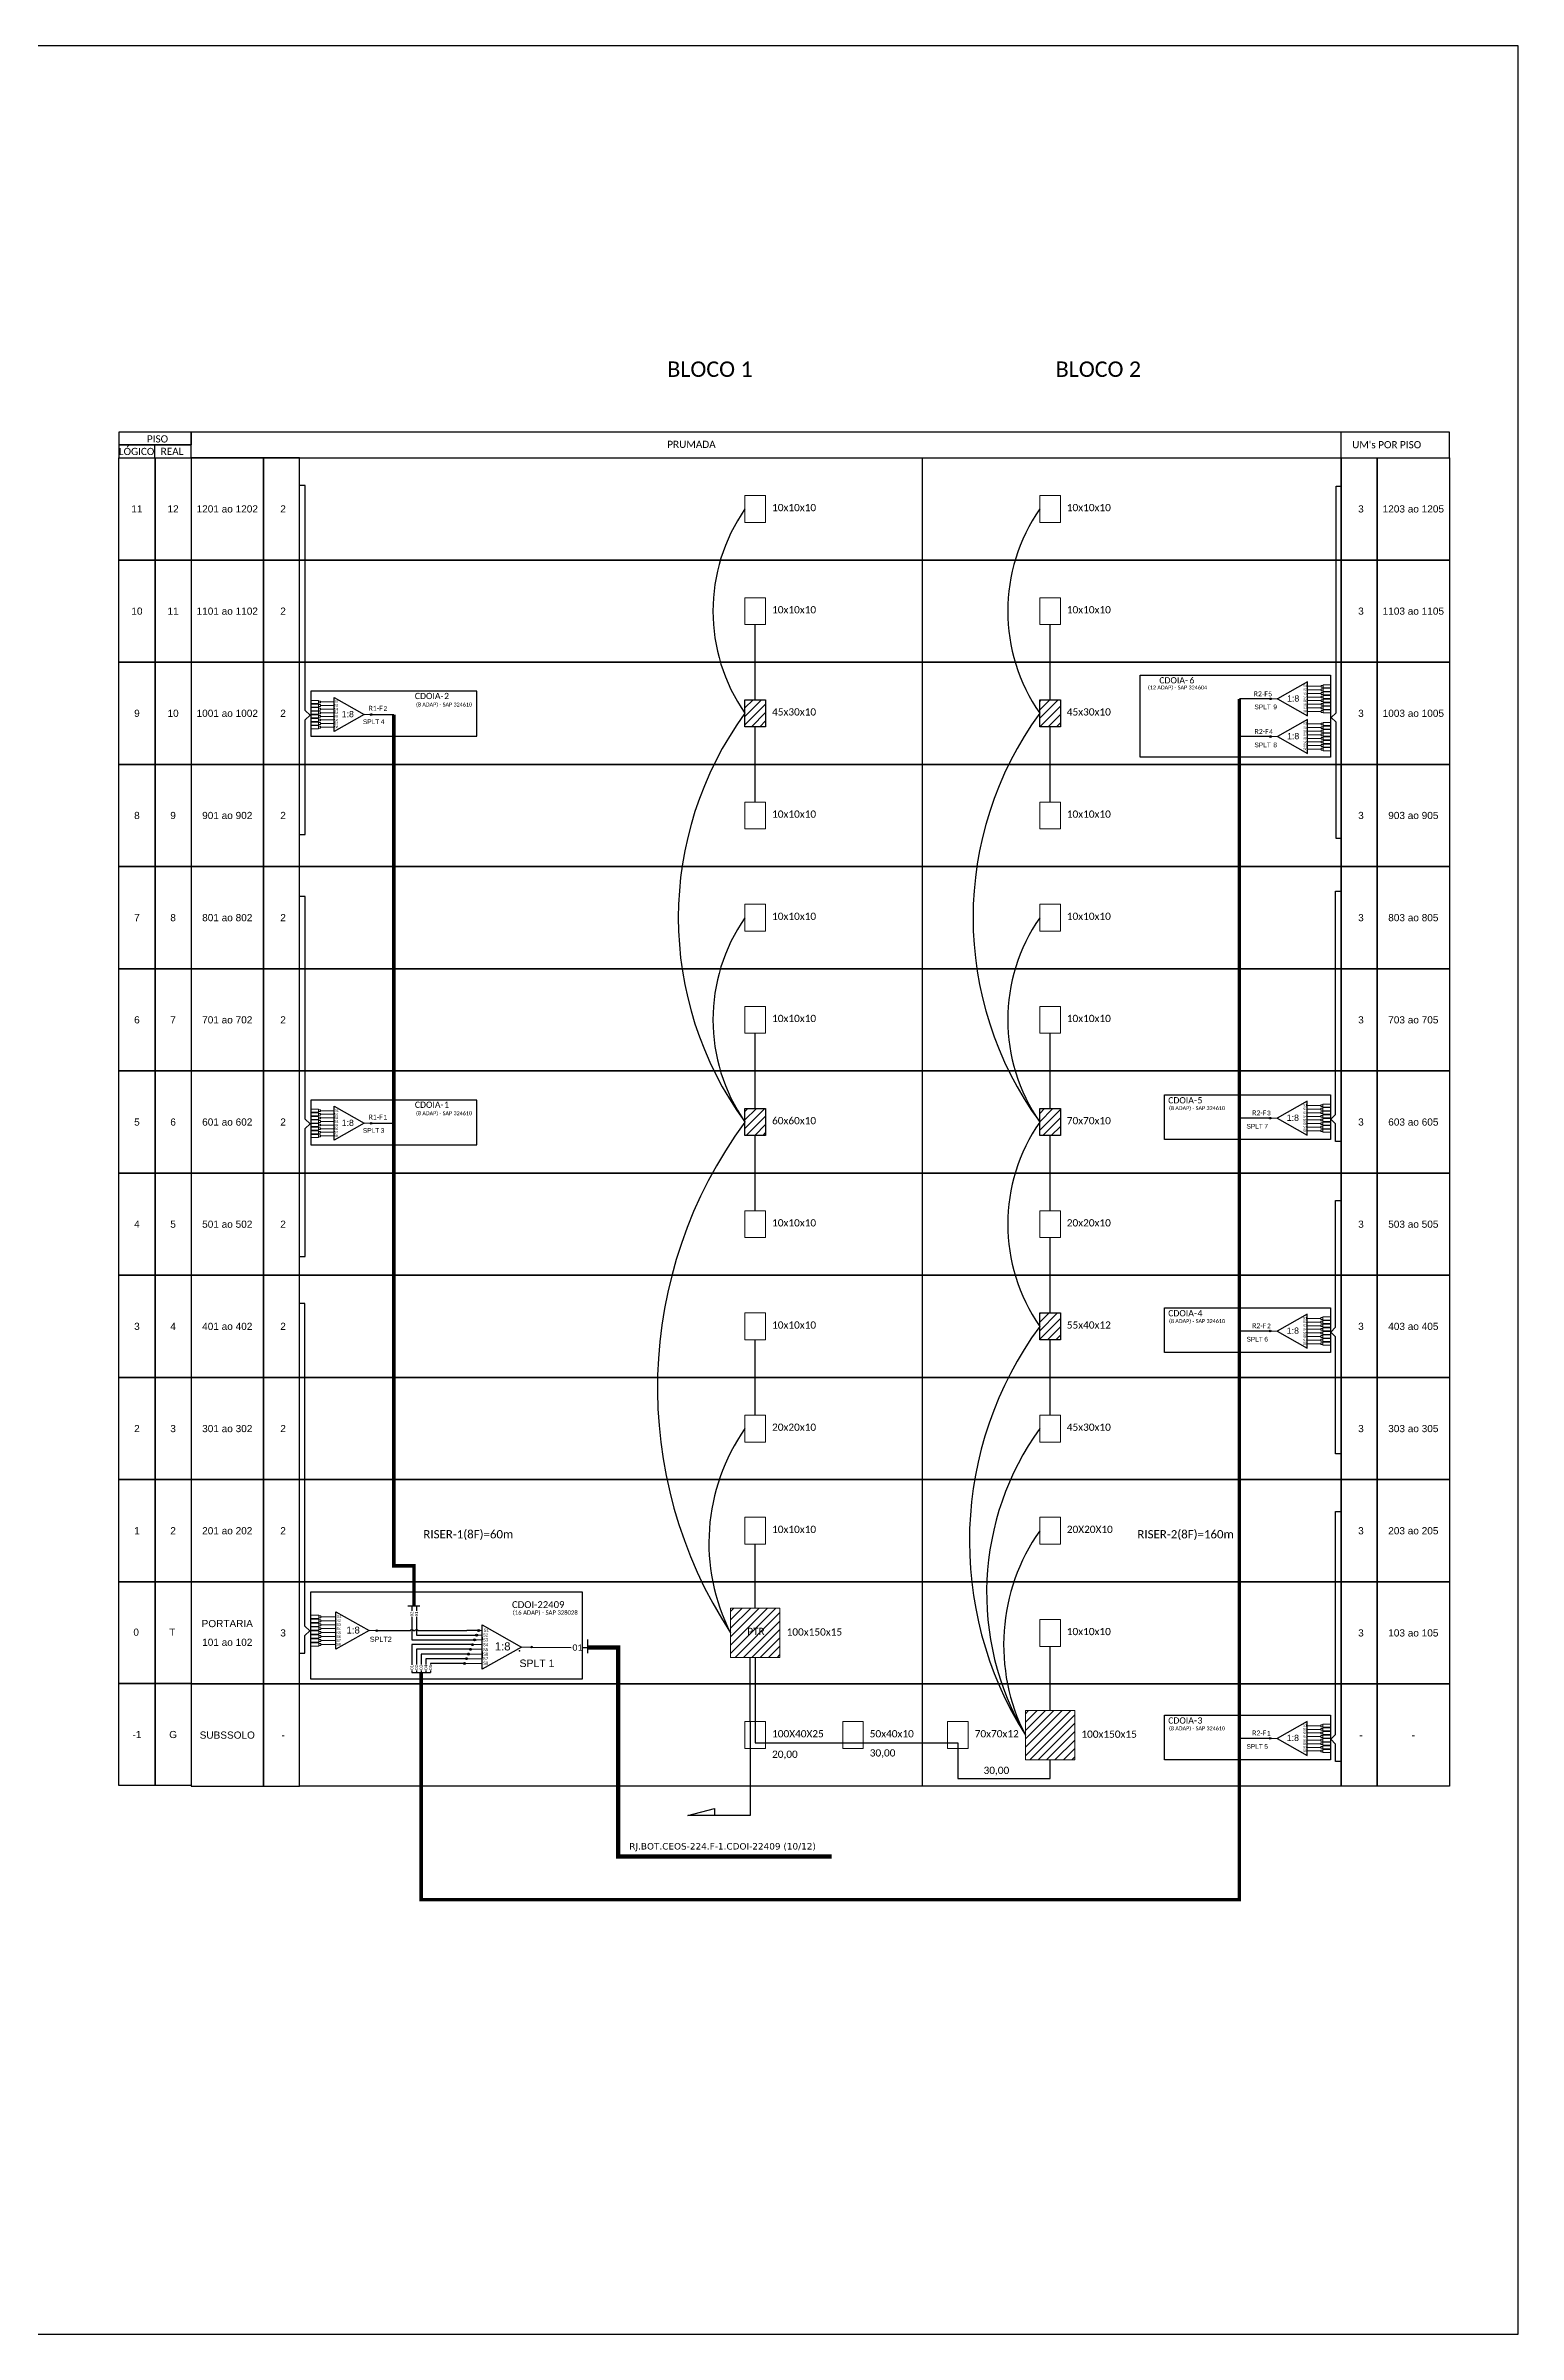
# Model space of a CAD drawing. Extents: x -89 to 749, y 705 to 1299.
# Drawn here: x 367 to 749, y 705 to 1299 of the extents above; entities that cross this region are included whole.
import ezdxf
from ezdxf.enums import TextEntityAlignment as Align

# ---------------------------------------------------------------- set-up
doc = ezdxf.new("R2010")
doc.units = 0
doc.layers.add('CABO OPTICO EXISTENTE', color=5, linetype='Continuous')
doc.styles.add('ARIAL', font='arial.ttf')
doc.styles.add('siredit', font='verdana.ttf')
doc.styles.add('WMF-Calibri0', font='calibri.ttf')
pattern_1 = [(45, (-366.194, 133.7837), (-1.0911011, 1.0911011), [])]
pattern_2 = [(45, (-389.6084, 133.7837), (-1.0911011, 1.0911011), [])]

# ---------------------------------------------------------------- blocks, each defined once
blk = doc.blocks.new('SPLT_1-8_SC-APC')
at = {"color": 1}
blk.add_lwpolyline([(-7.37, -2.1), (-17.04, -7.55), (-7.37, -13), (-7.37, -2.1)], dxfattribs=at)
at = {"color": 3, "lineweight": 0}
for points in [[(-2.99, -3.51), (-7.37, -3.51)], [(-7.37, -4.66), (-2.99, -4.66)], [(-7.37, -5.82), (-2.99, -5.82)], [(-7.37, -6.97), (-2.99, -6.97)], [(-2.41, -3.02), (-2.41, -4)], [(-2.41, -3.02), (0, -3.02)], [(-2.41, -4), (0, -4)], [(-2.41, -4.17), (-2.41, -5.16)], [(-2.41, -4.17), (0, -4.17)], [(-2.41, -5.16), (0, -5.16)], [(-2.41, -5.32), (-2.41, -6.31)], [(-2.41, -5.32), (0, -5.32)], [(-2.41, -6.31), (0, -6.31)], [(-2.41, -6.48), (-2.41, -7.46)], [(-2.41, -6.48), (0, -6.48)], [(-7.37, -8.12), (-2.99, -8.12)], [(-7.37, -9.28), (-2.99, -9.28)], [(-7.37, -10.43), (-2.99, -10.43)], [(-7.37, -11.58), (-2.99, -11.58)], [(-2.41, -7.46), (0, -7.46)], [(-2.41, -7.63), (-2.41, -8.62)], [(-2.41, -7.63), (0, -7.63)], [(-2.41, -8.62), (0, -8.62)], [(-2.41, -8.78), (-2.41, -9.77)], [(-2.41, -8.78), (0, -8.78)], [(-2.41, -9.77), (0, -9.77)], [(-2.41, -9.94), (-2.41, -10.92)], [(-2.41, -9.94), (0, -9.94)], [(-2.41, -10.92), (0, -10.92)], [(-2.41, -11.09), (-2.41, -12.08)], [(-2.41, -11.09), (0, -11.09)], [(-2.41, -12.08), (0, -12.08)]]:
    blk.add_lwpolyline(points, dxfattribs=at)
for points in [[(-2.99, -3.22), (-2.41, -3.22), (-2.41, -3.8), (-2.99, -3.8)], [(-2.99, -4.38), (-2.41, -4.38), (-2.41, -4.95), (-2.99, -4.95)], [(-2.99, -5.53), (-2.41, -5.53), (-2.41, -6.1), (-2.99, -6.1)], [(-2.99, -6.68), (-2.41, -6.68), (-2.41, -7.26), (-2.99, -7.26)], [(-2.99, -7.84), (-2.41, -7.84), (-2.41, -8.41), (-2.99, -8.41)], [(-2.99, -8.99), (-2.41, -8.99), (-2.41, -9.56), (-2.99, -9.56)], [(-2.99, -10.14), (-2.41, -10.14), (-2.41, -10.72), (-2.99, -10.72)], [(-2.99, -11.3), (-2.41, -11.3), (-2.41, -11.87), (-2.99, -11.87)]]:
    blk.add_lwpolyline(points, close=True, dxfattribs=at)
at = {"color": 1, "lineweight": 0}
blk.add_lwpolyline([(-17.04, -7.55), (-19.26, -7.55)], dxfattribs=at)
at = {"color": 1, "style": 'ARIAL'}
for s, height, p in [('1:8', 2, (-13.91, -8.4)), ('S1', 0.75, (-8.74, -3.78)), ('S2', 0.75, (-8.74, -4.97)), ('S3', 0.75, (-8.74, -6.18)), ('S4', 0.75, (-8.74, -7.36)), ('S5', 0.75, (-8.74, -8.57)), ('S6', 0.75, (-8.74, -9.69)), ('S7', 0.75, (-8.74, -10.78)), ('S8', 0.75, (-8.74, -11.9))]:
    blk.add_text(s, height=height, dxfattribs=at).set_placement(p)

msp = doc.modelspace()

# ---------------------------------------------------------------- hatches: boundary and pattern name
h = msp.add_hatch()
h.set_pattern_fill('ANSI31', color=1, scale=0.486)
h.set_pattern_definition(pattern_1)
h.paths.add_polyline_path([(551.28, 1129.25), (548.6, 1129.25), (548.6, 1122.27), (553.96, 1122.27), (553.96, 1129.25)])
h = msp.add_hatch()
h.set_pattern_fill('ANSI31', color=1, scale=0.486)
h.set_pattern_definition(pattern_2)
h.paths.add_polyline_path([(627.76, 1129.25), (625.08, 1129.25), (625.08, 1122.27), (630.44, 1122.27), (630.44, 1129.25)])
h = msp.add_hatch(color=3)
h.dxf.hatch_style = 1
edge = h.paths.add_edge_path()
edge.add_arc((684.95, 1129.51), 0.208, 0, 360)
h = msp.add_hatch(color=3)
h.dxf.hatch_style = 1
edge = h.paths.add_edge_path()
edge.add_arc((451.59, 1125.43), 0.208, 0, 360)
h = msp.add_hatch(color=3)
h.dxf.hatch_style = 1
edge = h.paths.add_edge_path()
edge.add_arc((684.95, 1119.72), 0.208, 0, 360)
h = msp.add_hatch()
h.set_pattern_fill('ANSI31', color=1, scale=0.486)
h.set_pattern_definition(pattern_1)
h.paths.add_polyline_path([(551.28, 1023.16), (548.6, 1023.16), (548.6, 1016.18), (553.96, 1016.18), (553.96, 1023.16)])
h = msp.add_hatch()
h.set_pattern_fill('ANSI31', color=1, scale=0.486)
h.set_pattern_definition(pattern_2)
h.paths.add_polyline_path([(627.76, 1023.16), (625.08, 1023.16), (625.08, 1016.18), (630.44, 1016.18), (630.44, 1023.16)])
h = msp.add_hatch(color=3)
h.dxf.hatch_style = 1
edge = h.paths.add_edge_path()
edge.add_arc((451.59, 1019.34), 0.208, 0, 360)
h = msp.add_hatch(color=3)
h.dxf.hatch_style = 1
edge = h.paths.add_edge_path()
edge.add_arc((684.87, 1020.67), 0.208, 0, 360)
h = msp.add_hatch()
h.set_pattern_fill('ANSI31', color=1, scale=0.486)
h.paths.add_polyline_path([(627.76, 970.12), (625.08, 970.12), (625.08, 963.13), (630.44, 963.13), (630.44, 970.12)])
h = msp.add_hatch(color=3)
h.dxf.hatch_style = 1
edge = h.paths.add_edge_path()
edge.add_arc((684.87, 965.4), 0.208, 0, 360)
h = msp.add_hatch()
h.set_pattern_fill('ANSI31', color=1, scale=0.486)
h.set_pattern_definition([(45, (-120.8756, 3057.1777), (-1.0911011, 1.0911011), [])])
h.paths.add_polyline_path([(557.68, 893.46), (544.88, 893.46), (544.88, 880.66), (557.68, 880.66)])
h.paths.add_polyline_path([(548.71, 886.03), (554.23, 886.03), (554.23, 888.84), (548.71, 888.84)], flags=24)
h = msp.add_hatch(color=3)
h.dxf.hatch_style = 1
edge = h.paths.add_edge_path()
edge.add_arc((453.03, 887.65), 0.228, -180, 180, ccw=False)
h = msp.add_hatch(color=3)
h.dxf.hatch_style = 1
h.paths.add_polyline_path([(478.18, 885.23, -1), (478.69, 885.23, -1)])
h = msp.add_hatch(color=3)
h.dxf.hatch_style = 1
h.paths.add_polyline_path([(478.71, 886.44, -1), (479.22, 886.44, -1)])
h = msp.add_hatch(color=3)
h.dxf.hatch_style = 1
h.paths.add_polyline_path([(479.24, 887.65, -1), (479.75, 887.65, -1)])
h = msp.add_hatch(color=3)
h.dxf.hatch_style = 1
h.paths.add_polyline_path([(475.55, 879.15, -1), (476.06, 879.15, -1)])
h = msp.add_hatch(color=3)
h.dxf.hatch_style = 1
h.paths.add_polyline_path([(476.08, 880.37, -1), (476.59, 880.37, -1)])
h = msp.add_hatch(color=3)
h.dxf.hatch_style = 1
h.paths.add_polyline_path([(476.61, 881.58, -1), (477.11, 881.58, -1)])
h = msp.add_hatch(color=3)
h.dxf.hatch_style = 1
h.paths.add_polyline_path([(477.13, 882.8, -1), (477.64, 882.8, -1)])
h = msp.add_hatch(color=3)
h.dxf.hatch_style = 1
h.paths.add_polyline_path([(477.66, 884.01, -1), (478.17, 884.01, -1)])
h = msp.add_hatch(color=3)
h.dxf.hatch_style = 1
edge = h.paths.add_edge_path()
edge.add_arc((493.27, 883.39), 0.332, -180, 180, ccw=False)
h = msp.add_hatch()
h.set_pattern_fill('ANSI31', color=1, scale=0.486)
h.set_pattern_definition([(45, (-44.3959, 3030.6553), (-1.0911011, 1.0911011), [])])
h.paths.add_polyline_path([(634.16, 866.94), (621.36, 866.94), (621.36, 854.13), (634.16, 854.13)])
h.paths.add_polyline_path([(625.19, 862.32), (630.71, 862.32), (630.71, 862.32), (625.19, 862.32)], flags=9)
h = msp.add_hatch(color=3)
h.dxf.hatch_style = 1
edge = h.paths.add_edge_path()
edge.add_arc((684.87, 859.69), 0.208, 0, 360)

# ---------------------------------------------------------------- linework, layer by layer
at = {"color": 5}
for p, q in [((464.27, 893.96), (461.14, 893.96)), ((479.49, 887.65), (476.46, 887.65))]:
    msp.add_line(p, q, dxfattribs=at)
for points in [[(-89.32, 705.02), (749.25, 705.02), (749.25, 1299.02), (-89.32, 1299.02), (-89.32, 705.02)], [(395.48, 1192.07), (395.48, 1195.4)], [(404.86, 1192.07), (731.4, 1192.07), (731.4, 1198.73), (404.86, 1198.73), (404.86, 1198.73), (404.86, 1195.4)], [(703.28, 1192.07), (703.28, 1198.73)], [(594.63, 847.27), (594.63, 1192.07)], [(480.37, 885.98), (480.37, 885.26)]]:
    msp.add_lwpolyline(points)
for points in [[(386.11, 1195.4), (404.86, 1195.4), (404.86, 1198.73), (386.11, 1198.73)], [(386.11, 1192.07), (404.86, 1192.07), (404.86, 1195.4), (386.11, 1195.4)], [(386.14, 1192.07), (395.51, 1192.07), (395.51, 1165.54), (386.14, 1165.54)], [(395.51, 1192.07), (404.88, 1192.07), (404.88, 1165.54), (395.51, 1165.54)], [(423.63, 1192.07), (404.88, 1192.07), (404.88, 1165.54), (423.63, 1165.54)], [(433.01, 1192.07), (423.63, 1192.07), (423.63, 1165.54), (433.01, 1165.54)], [(433.01, 1192.07), (703.28, 1192.07), (703.28, 1165.54), (433.01, 1165.54)], [(703.28, 1192.07), (712.65, 1192.07), (712.65, 1165.54), (703.28, 1165.54)], [(712.65, 1192.07), (731.4, 1192.07), (731.4, 1165.54), (712.65, 1165.54)], [(386.14, 1165.54), (395.51, 1165.54), (395.51, 1139.02), (386.14, 1139.02)], [(395.51, 1165.54), (404.88, 1165.54), (404.88, 1139.02), (395.51, 1139.02)], [(423.63, 1165.54), (404.88, 1165.54), (404.88, 1139.02), (423.63, 1139.02)], [(433.01, 1165.54), (423.63, 1165.54), (423.63, 1139.02), (433.01, 1139.02)], [(433.01, 1165.54), (703.28, 1165.54), (703.28, 1139.02), (433.01, 1139.02)], [(703.28, 1165.54), (712.65, 1165.54), (712.65, 1139.02), (703.28, 1139.02)], [(712.65, 1165.54), (731.4, 1165.54), (731.4, 1139.02), (712.65, 1139.02)], [(386.14, 1139.02), (395.51, 1139.02), (395.51, 1112.5), (386.14, 1112.5)], [(395.51, 1139.02), (404.88, 1139.02), (404.88, 1112.5), (395.51, 1112.5)], [(423.63, 1139.02), (404.88, 1139.02), (404.88, 1112.5), (423.63, 1112.5)], [(433.01, 1139.02), (423.63, 1139.02), (423.63, 1112.5), (433.01, 1112.5)], [(433.01, 1139.02), (703.28, 1139.02), (703.28, 1112.5), (433.01, 1112.5)], [(703.28, 1139.02), (712.65, 1139.02), (712.65, 1112.5), (703.28, 1112.5)], [(712.65, 1139.02), (731.4, 1139.02), (731.4, 1112.5), (712.65, 1112.5)], [(386.14, 1112.5), (395.51, 1112.5), (395.51, 1085.98), (386.14, 1085.98)], [(395.51, 1112.5), (404.88, 1112.5), (404.88, 1085.98), (395.51, 1085.98)], [(423.63, 1112.5), (404.88, 1112.5), (404.88, 1085.98), (423.63, 1085.98)], [(433.01, 1112.5), (423.63, 1112.5), (423.63, 1085.98), (433.01, 1085.98)], [(433.01, 1112.5), (703.28, 1112.5), (703.28, 1085.98), (433.01, 1085.98)], [(703.28, 1112.5), (712.65, 1112.5), (712.65, 1085.98), (703.28, 1085.98)], [(712.65, 1112.5), (731.4, 1112.5), (731.4, 1085.98), (712.65, 1085.98)], [(386.14, 1085.98), (395.51, 1085.98), (395.51, 1059.45), (386.14, 1059.45)], [(395.51, 1085.98), (404.88, 1085.98), (404.88, 1059.45), (395.51, 1059.45)], [(423.63, 1085.98), (404.88, 1085.98), (404.88, 1059.45), (423.63, 1059.45)], [(433.01, 1085.98), (423.63, 1085.98), (423.63, 1059.45), (433.01, 1059.45)], [(433.01, 1085.98), (703.28, 1085.98), (703.28, 1059.45), (433.01, 1059.45)], [(703.28, 1085.98), (712.65, 1085.98), (712.65, 1059.45), (703.28, 1059.45)], [(712.65, 1085.98), (731.4, 1085.98), (731.4, 1059.45), (712.65, 1059.45)], [(386.14, 1059.45), (395.51, 1059.45), (395.51, 1032.93), (386.14, 1032.93)], [(395.51, 1059.45), (404.88, 1059.45), (404.88, 1032.93), (395.51, 1032.93)], [(423.63, 1059.45), (404.88, 1059.45), (404.88, 1032.93), (423.63, 1032.93)], [(433.01, 1059.45), (423.63, 1059.45), (423.63, 1032.93), (433.01, 1032.93)], [(433.01, 1059.45), (703.28, 1059.45), (703.28, 1032.93), (433.01, 1032.93)], [(703.28, 1059.45), (712.65, 1059.45), (712.65, 1032.93), (703.28, 1032.93)], [(712.65, 1059.45), (731.4, 1059.45), (731.4, 1032.93), (712.65, 1032.93)], [(386.14, 1032.93), (395.51, 1032.93), (395.51, 1006.41), (386.14, 1006.41)], [(395.51, 1032.93), (404.88, 1032.93), (404.88, 1006.41), (395.51, 1006.41)], [(423.63, 1032.93), (404.88, 1032.93), (404.88, 1006.41), (423.63, 1006.41)], [(433.01, 1032.93), (423.63, 1032.93), (423.63, 1006.41), (433.01, 1006.41)], [(433.01, 1032.93), (703.28, 1032.93), (703.28, 1006.41), (433.01, 1006.41)], [(703.28, 1032.93), (712.65, 1032.93), (712.65, 1006.41), (703.28, 1006.41)], [(712.65, 1032.93), (731.4, 1032.93), (731.4, 1006.41), (712.65, 1006.41)], [(386.14, 1006.41), (395.51, 1006.41), (395.51, 979.89), (386.14, 979.89)], [(395.51, 1006.41), (404.88, 1006.41), (404.88, 979.89), (395.51, 979.89)], [(423.63, 1006.41), (404.88, 1006.41), (404.88, 979.89), (423.63, 979.89)], [(433.01, 1006.41), (423.63, 1006.41), (423.63, 979.89), (433.01, 979.89)], [(433.01, 1006.41), (703.28, 1006.41), (703.28, 979.89), (433.01, 979.89)], [(703.28, 1006.41), (712.65, 1006.41), (712.65, 979.89), (703.28, 979.89)], [(712.65, 1006.41), (731.4, 1006.41), (731.4, 979.89), (712.65, 979.89)], [(386.14, 979.89), (395.51, 979.89), (395.51, 953.36), (386.14, 953.36)], [(395.51, 979.89), (404.88, 979.89), (404.88, 953.36), (395.51, 953.36)], [(423.63, 979.89), (404.88, 979.89), (404.88, 953.36), (423.63, 953.36)], [(433.01, 979.89), (423.63, 979.89), (423.63, 953.36), (433.01, 953.36)], [(433.01, 979.89), (703.28, 979.89), (703.28, 953.36), (433.01, 953.36)], [(703.28, 979.89), (712.65, 979.89), (712.65, 953.36), (703.28, 953.36)], [(712.65, 979.89), (731.4, 979.89), (731.4, 953.36), (712.65, 953.36)], [(386.14, 953.36), (395.51, 953.36), (395.51, 926.84), (386.14, 926.84)], [(395.51, 953.36), (404.88, 953.36), (404.88, 926.84), (395.51, 926.84)], [(423.63, 953.36), (404.88, 953.36), (404.88, 926.84), (423.63, 926.84)], [(433.01, 953.36), (423.63, 953.36), (423.63, 926.84), (433.01, 926.84)], [(433.01, 953.36), (703.28, 953.36), (703.28, 926.84), (433.01, 926.84)], [(703.28, 953.36), (712.65, 953.36), (712.65, 926.84), (703.28, 926.84)], [(712.65, 953.36), (731.4, 953.36), (731.4, 926.84), (712.65, 926.84)], [(386.14, 926.84), (395.51, 926.84), (395.51, 900.32), (386.14, 900.32)], [(395.51, 926.84), (404.88, 926.84), (404.88, 900.32), (395.51, 900.32)], [(423.63, 926.84), (404.88, 926.84), (404.88, 900.32), (423.63, 900.32)], [(433.01, 926.84), (423.63, 926.84), (423.63, 900.32), (433.01, 900.32)], [(433.01, 926.84), (703.28, 926.84), (703.28, 900.32), (433.01, 900.32)], [(703.28, 926.84), (712.65, 926.84), (712.65, 900.32), (703.28, 900.32)], [(712.65, 926.84), (731.4, 926.84), (731.4, 900.32), (712.65, 900.32)], [(386.14, 900.32), (395.51, 900.32), (395.51, 873.95), (386.14, 873.95)], [(395.51, 900.32), (404.88, 900.32), (404.88, 873.95), (395.51, 873.95)], [(423.63, 900.32), (404.88, 900.32), (404.88, 873.8), (423.63, 873.8)], [(433.01, 900.32), (423.63, 900.32), (423.63, 873.8), (433.01, 873.8)], [(433.01, 900.32), (703.28, 900.32), (703.28, 873.8), (433.01, 873.8)], [(703.28, 900.32), (712.65, 900.32), (712.65, 873.8), (703.28, 873.8)], [(712.65, 900.32), (731.4, 900.32), (731.4, 873.8), (712.65, 873.8)], [(386.14, 873.95), (395.51, 873.95), (395.51, 847.43), (386.14, 847.43)], [(395.51, 873.95), (404.88, 873.95), (404.88, 847.43), (395.51, 847.43)], [(423.63, 873.8), (404.88, 873.8), (404.88, 847.27), (423.63, 847.27)], [(433.01, 873.8), (423.63, 873.8), (423.63, 847.27), (433.01, 847.27)], [(433.01, 873.8), (703.28, 873.8), (703.28, 847.27), (433.01, 847.27)], [(703.28, 873.8), (712.65, 873.8), (712.65, 847.27), (703.28, 847.27)], [(712.65, 873.8), (731.4, 873.8), (731.4, 847.27), (712.65, 847.27)]]:
    msp.add_lwpolyline(points, close=True)
at = {"color": 3}
for points in [[(433.17, 1094.34), (434.51, 1094.34), (434.51, 1124.04), (435.78, 1125.26), (434.51, 1126.48), (434.51, 1184.91), (433.17, 1184.91)], [(703.33, 1093.29), (702, 1093.29), (701.99, 1123.42), (700.73, 1124.64), (701.99, 1125.86), (701.99, 1184.75), (703.33, 1184.75)], [(551.28, 1129.25), (551.28, 1148.79)], [(627.76, 1129.25), (627.76, 1148.79)], [(551.28, 1102.73), (551.28, 1122.27)], [(627.76, 1102.73), (627.76, 1122.27)], [(433.17, 984.8), (434.51, 984.8), (434.51, 1017.95), (435.78, 1019.17), (434.51, 1020.39), (434.51, 1078.21), (433.17, 1078.21)], [(703.2, 1014.61), (701.86, 1014.61), (701.86, 1019.2), (700.59, 1020.42), (701.86, 1021.64), (701.86, 1079.56), (703.2, 1079.56)], [(551.28, 1023.16), (551.28, 1042.7)], [(627.76, 1023.16), (627.76, 1042.7)], [(551.28, 996.64), (551.28, 1016.18)], [(627.76, 996.64), (627.76, 1016.18)], [(703.2, 933.56), (701.86, 933.56), (701.86, 963.93), (700.59, 965.16), (701.86, 966.38), (701.86, 999.31), (703.2, 999.31)], [(627.76, 970.12), (627.76, 989.66)], [(433.05, 881.82), (434.39, 881.82), (434.39, 886.41), (435.66, 887.63), (434.39, 888.85), (434.39, 972.57), (433.06, 972.57)], [(551.28, 943.59), (551.28, 963.13)], [(627.76, 943.59), (627.76, 963.13)], [(703.2, 853.64), (701.86, 853.64), (701.86, 858.22), (700.59, 859.45), (701.86, 860.67), (701.86, 918.58), (703.2, 918.58)], [(551.28, 893.46), (551.28, 910.09)], [(492.94, 883.4), (503.47, 883.29)], [(506.41, 883.29), (507.85, 883.29)], [(549.94, 864.03), (549.94, 880.66)], [(551.28, 880.66), (551.28, 858.51), (603.87, 858.51), (603.87, 854.13), (603.87, 849.27), (627.76, 849.27), (627.76, 854.13)], [(627.76, 866.94), (627.76, 883.57)], [(549.94, 864.03), (549.94, 839.66), (533.74, 839.66), (540.7, 841.45), (540.7, 839.66)]]:
    msp.add_lwpolyline(points, dxfattribs=at)
at = {"color": 0, "lineweight": 0}
for points in [[(548.6, 1182.3), (553.96, 1182.3), (553.96, 1175.31), (548.6, 1175.31)], [(625.08, 1182.3), (630.44, 1182.3), (630.44, 1175.31), (625.08, 1175.31)], [(548.6, 1155.77), (553.96, 1155.77), (553.96, 1148.79), (548.6, 1148.79)], [(625.08, 1155.77), (630.44, 1155.77), (630.44, 1148.79), (625.08, 1148.79)], [(548.6, 1102.73), (553.96, 1102.73), (553.96, 1095.75), (548.6, 1095.75)], [(625.08, 1102.73), (630.44, 1102.73), (630.44, 1095.75), (625.08, 1095.75)], [(548.6, 1076.21), (553.96, 1076.21), (553.96, 1069.22), (548.6, 1069.22)], [(625.08, 1076.21), (630.44, 1076.21), (630.44, 1069.22), (625.08, 1069.22)], [(548.6, 1049.68), (553.96, 1049.68), (553.96, 1042.7), (548.6, 1042.7)], [(625.08, 1049.68), (630.44, 1049.68), (630.44, 1042.7), (625.08, 1042.7)], [(548.6, 996.64), (553.96, 996.64), (553.96, 989.66), (548.6, 989.66)], [(625.08, 996.64), (630.44, 996.64), (630.44, 989.66), (625.08, 989.66)], [(548.6, 970.12), (553.96, 970.12), (553.96, 963.13), (548.6, 963.13)], [(548.6, 943.59), (553.96, 943.59), (553.96, 936.61), (548.6, 936.61)], [(625.08, 943.59), (630.44, 943.59), (630.44, 936.61), (625.08, 936.61)], [(548.6, 917.07), (553.96, 917.07), (553.96, 910.09), (548.6, 910.09)], [(625.08, 917.07), (630.44, 917.07), (630.44, 910.09), (625.08, 910.09)], [(625.08, 890.55), (630.44, 890.55), (630.44, 883.57), (625.08, 883.57)], [(548.6, 864.03), (553.96, 864.03), (553.96, 857.04), (548.6, 857.04)], [(573.95, 864.03), (579.31, 864.03), (579.31, 857.04), (573.95, 857.04)], [(601.19, 864.03), (606.55, 864.03), (606.55, 857.04), (601.19, 857.04)]]:
    msp.add_lwpolyline(points, close=True, dxfattribs=at)
at = {"color": 1}
for points in [[(700.55, 1116.27), (700.55, 1116.27), (700.55, 1114.35), (651.17, 1114.35), (651.17, 1135.62), (657.51, 1135.62)], [(441.96, 1129.84), (449.79, 1125.43), (441.96, 1121.02), (441.96, 1129.84)], [(441.96, 1023.75), (449.79, 1019.34), (441.96, 1014.93), (441.96, 1023.75)], [(442.44, 892.51), (451.05, 887.65), (442.44, 882.8), (442.44, 892.51)], [(480.42, 889.14), (490.59, 883.4), (480.42, 877.67), (480.42, 889.14)], [(507.85, 881.78), (507.85, 885.32)], [(480.37, 882.22), (480.37, 880.54)]]:
    msp.add_lwpolyline(points, dxfattribs=at)
for points in [[(651.17, 1135.62), (700.55, 1135.62), (700.55, 1114.35), (651.17, 1114.35)], [(479, 1131.46), (435.96, 1131.46), (435.96, 1119.86), (479, 1119.86)], [(548.6, 1129.25), (553.96, 1129.25), (553.96, 1122.27), (548.6, 1122.27)], [(625.08, 1129.25), (630.44, 1129.25), (630.44, 1122.27), (625.08, 1122.27)], [(479, 1025.37), (435.96, 1025.37), (435.96, 1013.77), (479, 1013.77)], [(548.6, 1023.16), (553.96, 1023.16), (553.96, 1016.18), (548.6, 1016.18)], [(625.08, 1023.16), (630.44, 1023.16), (630.44, 1016.18), (625.08, 1016.18)], [(657.46, 1026.7), (700.5, 1026.7), (700.5, 1015.1), (657.46, 1015.1)], [(625.08, 970.12), (630.44, 970.12), (630.44, 963.13), (625.08, 963.13)], [(657.46, 971.43), (700.5, 971.43), (700.5, 959.84), (657.46, 959.84)], [(506.46, 897.66), (435.87, 897.66), (435.87, 875.11), (506.46, 875.11)], [(657.46, 865.72), (700.5, 865.72), (700.5, 854.13), (657.46, 854.13)]]:
    msp.add_lwpolyline(points, close=True, dxfattribs=at)
at = {"color": 3, "lineweight": 0}
for points in [[(437.94, 1129.1), (435.99, 1129.1)], [(437.94, 1129.1), (437.94, 1128.3)], [(438.41, 1128.7), (441.96, 1128.7)], [(437.94, 1128.3), (435.99, 1128.3)], [(437.94, 1128.16), (435.99, 1128.16)], [(437.94, 1127.36), (435.99, 1127.36)], [(437.94, 1127.23), (435.99, 1127.23)], [(437.94, 1126.43), (435.99, 1126.43)], [(437.94, 1126.3), (435.99, 1126.3)], [(437.94, 1125.5), (435.99, 1125.5)], [(437.94, 1125.36), (435.99, 1125.36)], [(437.94, 1124.56), (435.99, 1124.56)], [(437.94, 1124.43), (435.99, 1124.43)], [(437.94, 1123.63), (435.99, 1123.63)], [(437.94, 1123.49), (435.99, 1123.49)], [(437.94, 1122.69), (435.99, 1122.69)], [(437.94, 1128.16), (437.94, 1127.36)], [(437.94, 1127.23), (437.94, 1126.43)], [(437.94, 1126.3), (437.94, 1125.5)], [(437.94, 1125.36), (437.94, 1124.56)], [(437.94, 1124.43), (437.94, 1123.63)], [(437.94, 1123.49), (437.94, 1122.69)], [(441.96, 1127.76), (438.41, 1127.76)], [(441.96, 1126.83), (438.41, 1126.83)], [(441.96, 1125.9), (438.41, 1125.9)], [(441.96, 1124.96), (438.41, 1124.96)], [(441.96, 1124.03), (438.41, 1124.03)], [(441.96, 1123.09), (438.41, 1123.09)], [(437.94, 1122.56), (435.99, 1122.56)], [(437.94, 1121.76), (435.99, 1121.76)], [(437.94, 1122.56), (437.94, 1121.76)], [(441.96, 1122.16), (438.41, 1122.16)], [(437.94, 1023.01), (435.99, 1023.01)], [(437.94, 1022.21), (435.99, 1022.21)], [(437.94, 1022.07), (435.99, 1022.07)], [(437.94, 1023.01), (437.94, 1022.21)], [(437.94, 1022.07), (437.94, 1021.27)], [(438.41, 1022.61), (441.96, 1022.61)], [(437.94, 1021.27), (435.99, 1021.27)], [(437.94, 1021.14), (435.99, 1021.14)], [(437.94, 1020.34), (435.99, 1020.34)], [(437.94, 1020.21), (435.99, 1020.21)], [(437.94, 1019.41), (435.99, 1019.41)], [(437.94, 1019.27), (435.99, 1019.27)], [(437.94, 1018.47), (435.99, 1018.47)], [(437.94, 1018.34), (435.99, 1018.34)], [(437.94, 1017.54), (435.99, 1017.54)], [(437.94, 1017.4), (435.99, 1017.4)], [(437.94, 1016.6), (435.99, 1016.6)], [(437.94, 1016.47), (435.99, 1016.47)], [(437.94, 1021.14), (437.94, 1020.34)], [(437.94, 1020.21), (437.94, 1019.41)], [(437.94, 1019.27), (437.94, 1018.47)], [(437.94, 1018.34), (437.94, 1017.54)], [(437.94, 1017.4), (437.94, 1016.6)], [(437.94, 1016.47), (437.94, 1015.67)], [(441.96, 1021.67), (438.41, 1021.67)], [(441.96, 1020.74), (438.41, 1020.74)], [(441.96, 1019.81), (438.41, 1019.81)], [(441.96, 1018.87), (438.41, 1018.87)], [(441.96, 1017.94), (438.41, 1017.94)], [(441.96, 1017), (438.41, 1017)], [(441.96, 1016.07), (438.41, 1016.07)], [(437.94, 1015.67), (435.99, 1015.67)], [(438.02, 891.69), (435.87, 891.69)], [(438.02, 891.69), (438.02, 890.81)], [(438.54, 891.25), (442.44, 891.25)], [(438.02, 890.81), (435.87, 890.81)], [(438.02, 890.66), (435.87, 890.66)], [(438.02, 889.78), (435.87, 889.78)], [(438.02, 889.63), (435.87, 889.63)], [(438.02, 888.76), (435.87, 888.76)], [(438.02, 888.61), (435.87, 888.61)], [(438.02, 887.73), (435.87, 887.73)], [(438.02, 887.58), (435.87, 887.58)], [(438.02, 886.7), (435.87, 886.7)], [(438.02, 886.55), (435.87, 886.55)], [(438.02, 885.67), (435.87, 885.67)], [(438.02, 885.53), (435.87, 885.53)], [(438.02, 890.66), (438.02, 889.78)], [(438.02, 889.63), (438.02, 888.76)], [(438.02, 888.61), (438.02, 887.73)], [(438.02, 887.58), (438.02, 886.7)], [(438.02, 886.55), (438.02, 885.67)], [(438.02, 885.53), (438.02, 884.65)], [(442.44, 890.22), (438.54, 890.22)], [(442.44, 889.19), (438.54, 889.19)], [(442.44, 888.17), (438.54, 888.17)], [(442.44, 887.14), (438.54, 887.14)], [(442.44, 886.11), (438.54, 886.11)], [(442.44, 885.09), (438.54, 885.09)], [(438.02, 884.65), (435.87, 884.65)], [(438.02, 884.5), (435.87, 884.5)], [(438.02, 883.62), (435.87, 883.62)], [(438.02, 884.5), (438.02, 883.62)], [(442.44, 884.06), (438.54, 884.06)]]:
    msp.add_lwpolyline(points, dxfattribs=at)
for points in [[(438.41, 1128.93), (437.94, 1128.93), (437.94, 1128.47), (438.41, 1128.47)], [(438.41, 1128), (437.94, 1128), (437.94, 1127.53), (438.41, 1127.53)], [(438.41, 1127.06), (437.94, 1127.06), (437.94, 1126.6), (438.41, 1126.6)], [(438.41, 1126.13), (437.94, 1126.13), (437.94, 1125.66), (438.41, 1125.66)], [(438.41, 1125.19), (437.94, 1125.19), (437.94, 1124.73), (438.41, 1124.73)], [(438.41, 1124.26), (437.94, 1124.26), (437.94, 1123.8), (438.41, 1123.8)], [(438.41, 1123.33), (437.94, 1123.33), (437.94, 1122.86), (438.41, 1122.86)], [(438.41, 1122.39), (437.94, 1122.39), (437.94, 1121.93), (438.41, 1121.93)], [(438.41, 1022.84), (437.94, 1022.84), (437.94, 1022.38), (438.41, 1022.38)], [(438.41, 1021.91), (437.94, 1021.91), (437.94, 1021.44), (438.41, 1021.44)], [(438.41, 1020.97), (437.94, 1020.97), (437.94, 1020.51), (438.41, 1020.51)], [(438.41, 1020.04), (437.94, 1020.04), (437.94, 1019.57), (438.41, 1019.57)], [(438.41, 1019.1), (437.94, 1019.1), (437.94, 1018.64), (438.41, 1018.64)], [(438.41, 1018.17), (437.94, 1018.17), (437.94, 1017.71), (438.41, 1017.71)], [(438.41, 1017.24), (437.94, 1017.24), (437.94, 1016.77), (438.41, 1016.77)], [(438.41, 1016.3), (437.94, 1016.3), (437.94, 1015.84), (438.41, 1015.84)], [(438.54, 891.5), (438.02, 891.5), (438.02, 890.99), (438.54, 890.99)], [(438.54, 890.48), (438.02, 890.48), (438.02, 889.97), (438.54, 889.97)], [(438.54, 889.45), (438.02, 889.45), (438.02, 888.94), (438.54, 888.94)], [(438.54, 888.42), (438.02, 888.42), (438.02, 887.91), (438.54, 887.91)], [(438.54, 887.4), (438.02, 887.4), (438.02, 886.89), (438.54, 886.89)], [(438.54, 886.37), (438.02, 886.37), (438.02, 885.86), (438.54, 885.86)], [(438.54, 885.34), (438.02, 885.34), (438.02, 884.83), (438.54, 884.83)], [(438.54, 884.31), (438.02, 884.31), (438.02, 883.8), (438.54, 883.8)]]:
    msp.add_lwpolyline(points, close=True, dxfattribs=at)
at = {"color": 6, "const_width": 0.891}
msp.add_lwpolyline([(464.58, 876.78), (464.58, 817.8), (676.88, 817.8), (676.88, 1129.51)], dxfattribs=at)
at = {"color": 6}
for points in [[(684.95, 1129.51), (676.88, 1129.51)], [(684.95, 1119.72), (676.88, 1119.72)], [(684.87, 1020.67), (676.88, 1020.67)], [(684.87, 965.4), (676.88, 965.4)], [(477.91, 884.01), (462.15, 884.01), (462.15, 878.74)], [(477.39, 882.8), (463.36, 882.8), (463.36, 878.88)], [(476.86, 881.58), (464.58, 881.58), (464.58, 878.89)], [(476.33, 880.37), (465.79, 880.37), (465.79, 878.89)], [(475.81, 879.15), (467, 879.15), (467, 878.9)], [(462.15, 877.34), (462.15, 876.78)], [(462.15, 876.78), (467, 876.78)], [(463.36, 877.34), (463.36, 876.78)], [(464.58, 877.34), (464.58, 876.78)], [(465.79, 877.34), (465.79, 876.78)], [(467, 877.34), (467, 876.78)], [(684.87, 859.69), (676.88, 859.69)]]:
    msp.add_lwpolyline(points, dxfattribs=at)
at = {"color": 1, "lineweight": 0}
for points in [[(449.79, 1125.43), (451.59, 1125.43)], [(449.79, 1019.34), (451.59, 1019.34)], [(451.05, 887.65), (453.03, 887.65)], [(490.59, 883.4), (492.94, 883.4)]]:
    msp.add_lwpolyline(points, dxfattribs=at)
at = {"color": 5}
for points in [[(451.59, 1125.43), (457.47, 1125.43)], [(451.59, 1019.34), (457.47, 1019.34)], [(462.12, 891.24), (462.14, 885.23), (478.97, 885.23)], [(462.15, 893.96), (462.15, 892.78)], [(463.33, 891.24), (463.35, 886.44), (478.97, 886.44)], [(463.36, 893.96), (463.36, 892.79)], [(479.74, 887.69), (479.75, 887.69)]]:
    msp.add_lwpolyline(points, dxfattribs=at)
at = {"color": 5, "const_width": 0.891}
msp.add_lwpolyline([(457.47, 1125.43), (457.47, 904.48), (462.71, 904.48), (462.71, 893.96)], dxfattribs=at)
at = {"color": 1, "lineweight": 0}
for points in [[(544.88, 893.46), (557.68, 893.46), (557.68, 880.66), (544.88, 880.66)], [(621.36, 866.94), (634.16, 866.94), (634.16, 854.13), (621.36, 854.13)]]:
    msp.add_lwpolyline(points, close=True, dxfattribs=at)
at = {"color": 5}
msp.add_lwpolyline([(453.03, 887.65), (461.8, 887.65, -1), (462.47, 887.65), (463.01, 887.65, -1), (463.68, 887.65), (476.46, 887.65)], format="xyb", dxfattribs=at)
at = {"color": 7, "lineweight": 0}
for points in [[(480.42, 885.23), (478.44, 885.23)], [(480.42, 886.44), (478.97, 886.44)], [(479.49, 887.65), (480.42, 887.65)], [(480.42, 879.15), (475.81, 879.15)], [(480.42, 880.37), (476.33, 880.37)], [(480.42, 881.58), (476.86, 881.58)], [(480.42, 882.8), (477.39, 882.8)], [(480.42, 884.01), (477.91, 884.01)]]:
    msp.add_lwpolyline(points, dxfattribs=at)
at = {"color": 1, "const_width": 1.1}
msp.add_lwpolyline([(507.85, 883.29), (515.68, 883.29), (515.68, 829), (571.11, 829)], dxfattribs=at)
at = {"color": 3}
for centre, radius in [((684.95, 1129.51), 0.208), ((451.59, 1125.43), 0.208), ((684.95, 1119.72), 0.208), ((451.59, 1019.34), 0.208), ((684.87, 1020.67), 0.208), ((684.87, 965.4), 0.208), ((453.03, 887.65), 0.228), ((478.44, 885.23), 0.255), ((478.97, 886.44), 0.255), ((479.49, 887.65), 0.255), ((475.81, 879.15), 0.255), ((476.33, 880.37), 0.255), ((476.86, 881.58), 0.255), ((477.39, 882.8), 0.255), ((477.91, 884.01), 0.255), ((684.87, 859.69), 0.208)]:
    msp.add_circle(centre, radius, dxfattribs=at)
for centre, radius, start, end in [((586.74, 1152.28), 46.45, 145.18355, 214.81645), ((663.22, 1152.28), 46.45, 145.18355, 214.81645), ((621.26, 1072.72), 89.96, 143.8696, 216.1304), ((697.74, 1072.72), 89.96, 143.8696, 216.1304), ((586.74, 1046.19), 46.45, 145.18355, 214.81645), ((663.22, 1046.19), 46.45, 145.18355, 214.81645), ((642, 950.69), 116.11, 143.55384, 213.23304), ((663.22, 993.15), 46.45, 145.18355, 214.81645), ((701.3, 910.84), 94.46, 143.80291, 212.18128), ((590.75, 910.49), 51.51, 144.91656, 207.06165), ((684.19, 897.47), 72.88, 144.19833, 210.44896), ((667.23, 883.97), 51.51, 144.91656, 207.06165)]:
    msp.add_arc(centre, radius, start, end, dxfattribs=at)
for p in [(386.14, 1165.54), (386.14, 1139.02), (686.75, 1129.51), (386.14, 1112.5), (386.14, 1085.98), (386.14, 1059.45), (386.14, 1032.93), (386.14, 1006.41), (386.14, 979.89), (386.14, 953.36), (386.14, 926.84), (386.14, 900.32), (490.05, 882.44), (386.14, 873.95)]:
    msp.add_point(p)

# ---------------------------------------------------------------- block references
at = {"color": 3, "xscale": 0.81, "yscale": 0.81, "zscale": 0.81}
for p in [(700.55, 1135.62), (700.55, 1125.83), (700.47, 1026.78), (700.47, 971.51), (700.47, 865.8)]:
    msp.add_blockref('SPLT_1-8_SC-APC', p, dxfattribs=at)

# ---------------------------------------------------------------- texts
at = {"style": 'WMF-Calibri0'}
for s, height, p in [('BLOCO 1', 4, (528.43, 1213.08)), ('BLOCO 2', 4, (629.22, 1213.08)), ('  LÓGICO', 1.863, (384.83, 1192.79)), ('     PISO', 1.863, (390.13, 1196.05)), ('    REAL', 1.863, (394.35, 1192.83)), ('PRUMADA', 1.863, (528.43, 1194.64)), ("UM's POR PISO", 1.863, (706.14, 1194.55)), ('10x10x10', 1.877, (555.63, 1178.22)), ('10x10x10', 1.877, (632.11, 1178.22)), ('10x10x10', 1.877, (555.63, 1151.7)), ('10x10x10', 1.877, (632.11, 1151.7)), ('10x10x10', 1.877, (555.63, 1098.65)), ('10x10x10', 1.877, (632.11, 1098.65)), ('10x10x10', 1.877, (555.63, 1072.13)), ('10x10x10', 1.877, (632.11, 1072.13)), ('10x10x10', 1.877, (555.63, 1045.61)), ('10x10x10', 1.877, (632.11, 1045.61)), ('10x10x10', 1.877, (555.63, 992.56)), ('20x20x10', 1.877, (632.11, 992.56)), ('10x10x10', 1.877, (555.63, 966.04)), ('20x20x10', 1.877, (555.63, 939.52)), ('45x30x10', 1.877, (632.11, 939.52)), ('10x10x10', 1.877, (555.63, 913)), ('20X20X10', 1.877, (632.11, 913)), ('PTR', 1.877, (549.18, 886.51)), ('100x150x15', 1.877, (559.41, 886.37)), ('10x10x10', 1.877, (632.11, 886.48)), ('01', 1.62, (503.83, 882.45)), ('100X40X25', 1.877, (555.63, 859.95)), ('50x40x10', 1.877, (580.98, 859.95)), ('70x70x12', 1.877, (608.22, 859.95)), ('100x150x15', 1.877, (635.89, 859.84))]:
    msp.add_text(s, height=height, dxfattribs=at).set_placement(p)
at = {"style": 'ARIAL'}
for s, height, p in [('11', 1.863, (390.82, 1178.81)), ('12', 1.863, (400.2, 1178.81)), ('1201 ao 1202', 1.863, (414.26, 1178.81)), ('2', 1.86, (428.74, 1178.81)), ('3', 1.86, (708.44, 1178.81)), ('1203 ao 1205', 1.863, (722.03, 1178.81)), ('10', 1.863, (390.82, 1152.28)), ('11', 1.863, (400.2, 1152.28)), ('1101 ao 1102', 1.863, (414.26, 1152.28)), ('2', 1.86, (428.74, 1152.28)), ('3', 1.86, (708.44, 1152.28)), ('1103 ao 1105', 1.863, (722.03, 1152.28)), ('9', 1.86, (390.82, 1125.76)), ('10', 1.863, (400.2, 1125.76)), ('1001 ao 1002', 1.863, (414.26, 1125.76)), ('2', 1.86, (428.74, 1125.76)), ('3', 1.86, (708.44, 1125.76)), ('1003 ao 1005', 1.863, (722.03, 1125.76)), ('8', 1.86, (390.82, 1099.24)), ('9', 1.86, (400.2, 1099.24)), ('901 ao 902', 1.863, (414.26, 1099.24)), ('2', 1.86, (428.74, 1099.24)), ('3', 1.86, (708.44, 1099.24)), ('903 ao 905', 1.863, (722.03, 1099.24)), ('7', 1.86, (390.82, 1072.72)), ('8', 1.86, (400.2, 1072.72)), ('801 ao 802', 1.863, (414.26, 1072.72)), ('2', 1.86, (428.74, 1072.72)), ('3', 1.86, (708.44, 1072.72)), ('803 ao 805', 1.863, (722.03, 1072.72)), ('6', 1.86, (390.82, 1046.19)), ('7', 1.86, (400.2, 1046.19)), ('701 ao 702', 1.863, (414.26, 1046.19)), ('2', 1.86, (428.74, 1046.19)), ('3', 1.86, (708.44, 1046.19)), ('703 ao 705', 1.863, (722.03, 1046.19)), ('5', 1.86, (390.82, 1019.67)), ('6', 1.86, (400.2, 1019.67)), ('601 ao 602', 1.863, (414.26, 1019.67)), ('2', 1.86, (428.74, 1019.67)), ('3', 1.86, (708.44, 1019.67)), ('603 ao 605', 1.863, (722.03, 1019.67)), ('4', 1.86, (390.82, 993.15)), ('5', 1.86, (400.2, 993.15)), ('501 ao 502', 1.863, (414.26, 993.15)), ('2', 1.86, (428.74, 993.15)), ('3', 1.86, (708.44, 993.15)), ('503 ao 505', 1.863, (722.03, 993.15)), ('3', 1.86, (390.82, 966.63)), ('4', 1.86, (400.2, 966.63)), ('401 ao 402', 1.863, (414.26, 966.63)), ('2', 1.86, (428.74, 966.63)), ('3', 1.86, (708.44, 966.63)), ('403 ao 405', 1.863, (722.03, 966.63)), ('2', 1.86, (390.82, 940.1)), ('3', 1.86, (400.2, 940.1)), ('301 ao 302', 1.863, (414.26, 940.1)), ('2', 1.86, (428.74, 940.1)), ('3', 1.86, (708.44, 940.1)), ('303 ao 305', 1.863, (722.03, 940.1)), ('1', 1.86, (390.82, 913.58)), ('2', 1.86, (400.2, 913.58)), ('201 ao 202', 1.863, (414.26, 913.58)), ('2', 1.86, (428.74, 913.58)), ('3', 1.86, (708.44, 913.58)), ('203 ao 205', 1.863, (722.03, 913.58)), ('0', 1.86, (390.62, 887.26)), ('T', 1.86, (400, 887.26)), ('PORTARIA', 1.863, (414.26, 889.49)), ('101 ao 102', 1.863, (414.26, 884.63)), ('3', 1.86, (428.74, 887.06)), ('3', 1.86, (708.44, 887.06)), ('103 ao 105', 1.863, (722.03, 887.06)), ('-1', 1.863, (390.82, 860.69)), ('G', 1.86, (400.2, 860.69)), ('SUBSSOLO', 1.863, (414.26, 860.54)), ('-', 1.86, (428.74, 860.54)), ('-', 1.86, (708.44, 860.54)), ('-', 1.86, (722.03, 860.54))]:
    msp.add_text(s, height=height, dxfattribs=at).set_placement(p, align=Align.MIDDLE_CENTER)
at = {"color": 1}
for s, height, style, p in [('CDOIA-', 1.62, 'WMF-Calibri0', (656.11, 1133.51)), ('6', 1.62, 'WMF-Calibri0', (663.95, 1133.51)), ('S1', 0.608, 'ARIAL', (442.14, 1128.48)), ('CDOIA-', 1.62, 'WMF-Calibri0', (462.93, 1129.44)), ('2', 1.62, 'WMF-Calibri0', (470.53, 1129.44)), ('S5', 0.608, 'ARIAL', (442.02, 1124.6)), ('S2', 0.608, 'ARIAL', (442.03, 1127.52)), ('S3', 0.608, 'ARIAL', (442.03, 1126.54)), ('S4', 0.608, 'ARIAL', (442.03, 1125.58)), ('S6', 0.608, 'ARIAL', (442.03, 1123.69)), ('S7', 0.608, 'ARIAL', (442.03, 1122.81)), ('1:8', 1.62, 'ARIAL', (443.96, 1124.74)), ('45x30x10', 1.877, 'WMF-Calibri0', (555.63, 1125.18)), ('45x30x10', 1.877, 'WMF-Calibri0', (632.11, 1125.18)), ('S8', 0.608, 'ARIAL', (442.03, 1121.9)), ('S2', 0.608, 'ARIAL', (442.03, 1021.43)), ('S1', 0.608, 'ARIAL', (442.14, 1022.39)), ('CDOIA-', 1.62, 'WMF-Calibri0', (462.93, 1023.35)), ('1', 1.62, 'WMF-Calibri0', (470.53, 1023.35)), ('CDOIA-', 1.62, 'WMF-Calibri0', (658.42, 1024.5)), ('5', 1.62, 'WMF-Calibri0', (666.02, 1024.5)), ('S5', 0.608, 'ARIAL', (442.02, 1018.51)), ('S8', 0.608, 'ARIAL', (442.03, 1015.81)), ('S3', 0.608, 'ARIAL', (442.03, 1020.45)), ('S4', 0.608, 'ARIAL', (442.03, 1019.49)), ('S6', 0.608, 'ARIAL', (442.03, 1017.6)), ('S7', 0.608, 'ARIAL', (442.03, 1016.72)), ('1:8', 1.62, 'ARIAL', (443.96, 1018.65)), ('60x60x10', 1.877, 'WMF-Calibri0', (555.63, 1019.09)), ('70x70x10', 1.877, 'WMF-Calibri0', (632.11, 1019.09)), ('CDOIA-', 1.62, 'WMF-Calibri0', (658.42, 969.23)), ('4', 1.62, 'WMF-Calibri0', (666.02, 969.23)), ('55x40x12', 1.877, 'WMF-Calibri0', (632.11, 966.04)), ('S1', 0.668, 'ARIAL', (442.73, 891.01)), ('CDOI-22409', 1.782, 'WMF-Calibri0', (488.15, 893.51)), ('S5', 0.668, 'ARIAL', (442.6, 886.74)), ('S2', 0.668, 'ARIAL', (442.61, 889.95)), ('S3', 0.668, 'ARIAL', (442.6, 888.87)), ('S4', 0.668, 'ARIAL', (442.61, 887.82)), ('S6', 0.668, 'ARIAL', (442.6, 885.75)), ('S7', 0.668, 'ARIAL', (442.6, 884.77)), ('1:8', 1.782, 'ARIAL', (445.19, 886.9)), ('S3', 0.79, 'ARIAL', (480.61, 884.85)), ('S2', 0.79, 'ARIAL', (480.62, 886.12)), ('S1', 0.79, 'ARIAL', (480.76, 887.37)), ('S8', 0.668, 'ARIAL', (442.6, 883.77)), ('S5', 0.79, 'ARIAL', (480.6, 882.33)), ('S4', 0.79, 'ARIAL', (480.61, 883.61)), ('S6', 0.79, 'ARIAL', (480.61, 881.15)), ('S7', 0.79, 'ARIAL', (480.61, 879.99)), ('S8', 0.79, 'ARIAL', (480.61, 878.82)), ('1:8', 2.106, 'ARIAL', (483.67, 882.51)), ('CDOIA-', 1.62, 'WMF-Calibri0', (658.42, 863.52)), ('3', 1.62, 'WMF-Calibri0', (666.02, 863.52))]:
    msp.add_text(s, height=height, dxfattribs=dict(at, style=style)).set_placement(p)
at = {"color": 1, "style": 'WMF-Calibri0'}
for s, height, p in [('(8 ADAP) - SAP 324610', 1.0125, (470.51, 1127.52)), ('(12 ADAP) - SAP 324604', 1.0125, (660.84, 1131.95)), ('(8 ADAP) - SAP 324610', 1.0125, (470.51, 1021.43)), ('(8 ADAP) - SAP 324610', 1.0125, (665.9, 1022.76)), ('(8 ADAP) - SAP 324610', 1.0125, (665.9, 967.49)), ('(16 ADAP) - SAP 328028', 1.1137, (496.78, 891.79)), ('(8 ADAP) - SAP 324610', 1.0125, (665.9, 861.78))]:
    msp.add_text(s, height=height, dxfattribs=at).set_placement(p, align=Align.CENTER)
at = {"color": 6, "style": 'WMF-Calibri0'}
for s, height, p in [('R2-F', 1.296, (680.62, 1130.15)), ('R2-F', 1.296, (680.83, 1120.39)), ('R2-F', 1.296, (680.22, 1021.41)), ('R2-F', 1.296, (680.22, 966.15)), ('RISER-2(8F)=160m', 2.143, (650.43, 911.6)), ('R2-F', 1.296, (680.22, 860.44))]:
    msp.add_text(s, height=height, dxfattribs=at).set_placement(p)
at = {"color": 6, "style": 'ARIAL'}
for s, p in [('5', (684.89, 1130.17)), ('4', (685.11, 1120.37)), ('3', (684.57, 1021.39)), ('2', (684.57, 966.12)), ('1', (684.57, 860.41))]:
    msp.add_text(s, height=1.22, dxfattribs=at).set_placement(p, align=Align.CENTER)
at = {"color": 7, "style": 'ARIAL'}
for s, height, p in [('SPLT', 1.215, (451.58, 1122.96)), ('4', 1.22, (454.55, 1122.96)), ('SPLT', 1.215, (682.93, 1126.81)), ('9', 1.22, (686.17, 1126.81)), ('SPLT', 1.215, (682.93, 1116.94)), ('8', 1.22, (686.17, 1116.94)), ('SPLT', 1.215, (451.58, 1016.87)), ('3', 1.22, (454.55, 1016.87)), ('SPLT', 1.215, (680.86, 1017.96)), ('7', 1.22, (683.84, 1017.96)), ('SPLT', 1.215, (680.86, 962.69)), ('6', 1.22, (683.84, 962.69)), ('SPLT', 1.215, (680.86, 856.98)), ('5', 1.22, (683.84, 856.98))]:
    msp.add_text(s, height=height, dxfattribs=at).set_placement(p, align=Align.CENTER)
at = {"color": 5, "style": 'WMF-Calibri0'}
for s, height, p in [('R1-F', 1.296, (450.94, 1126.41)), ('R1-F', 1.296, (450.94, 1020.32)), ('RISER-1(8F)=60m', 2.143, (465.15, 911.6))]:
    msp.add_text(s, height=height, dxfattribs=at).set_placement(p)
at = {"color": 5, "style": 'ARIAL'}
for s, p in [('2', (455.28, 1126.38)), ('1', (455.28, 1020.29))]:
    msp.add_text(s, height=1.22, dxfattribs=at).set_placement(p, align=Align.CENTER)
at = {"style": 'ARIAL'}
for s, p in [('02', (462.15, 891.98)), ('01', (463.37, 891.98)), ('01', (462.15, 878.12)), ('02', (463.36, 878.12)), ('03', (464.58, 878.12)), ('04', (465.79, 878.12)), ('05', (467, 878.12))]:
    msp.add_text(s, height=0.804, rotation=90, dxfattribs=at).set_placement(p, align=Align.MIDDLE_CENTER)
msp.add_text('SPLT2', height=1.336, dxfattribs=at).set_placement((454.1, 884.74), align=Align.CENTER)
at = {"color": 7, "style": 'ARIAL'}
msp.add_text('SPLT 1', height=1.944, dxfattribs=at).set_placement((490.09, 878.21))
at = {"color": 3, "style": 'WMF-Calibri0'}
for s, p in [('20,00', (555.63, 854.63)), ('30,00', (580.98, 854.98)), ('30,00', (610.51, 850.45))]:
    msp.add_text(s, height=1.877, dxfattribs=at).set_placement(p)
at = {"layer": 'CABO OPTICO EXISTENTE', "color": 1, "style": 'siredit'}
msp.add_text('RJ.BOT.CEOS-224.F-1.CDOI-22409 (10/12)', height=1.6803, dxfattribs=at).set_placement((542.79, 831.67), align=Align.MIDDLE_CENTER)

doc.saveas('drawing.dxf')
